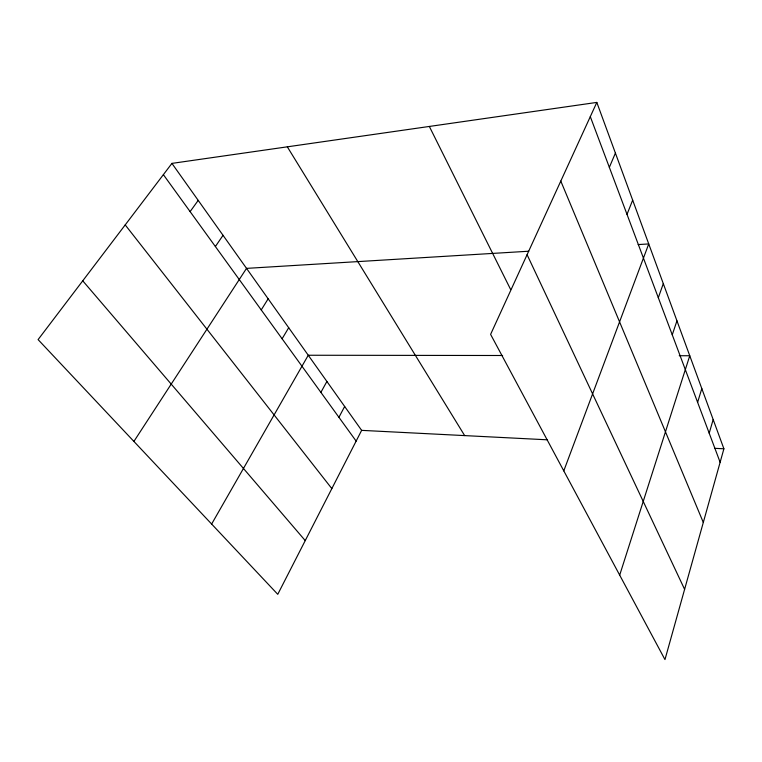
<?xml version="1.0" encoding="UTF-8"?>
<svg xmlns="http://www.w3.org/2000/svg" width="762" height="762" viewBox="0 0 762 762"><rect width="100%" height="100%" fill="white"/><g stroke="black" fill="none" stroke-linecap="round" stroke-linejoin="round"><path stroke-width="1.14" d="M596.817 102.413L723.9 448.789L664.969 659.587L490.604 334.375L596.817 102.413L171.926 163.392L38.1 339.604L277.759 594.322L361.636 430.359L171.926 163.392M709.203 433.187L713.175 419.557M697.621 402.355L701.812 388.591M619.687 575.129L689.762 355.74L679.237 355.73M672.255 334.813L676.951 320.821M658.32 297.713L663.302 283.626M563.785 470.868L648.738 243.935L638.165 244.573M627.012 214.36L632.67 200.139M609.352 167.335L615.41 153.095M338.928 417.3L344.662 406.479M320.888 392.373L326.898 381.467M211.636 524.046L308.258 355.244L502.615 355.502M282.111 338.776L288.703 327.727M261.242 309.915L268.157 298.809M133.902 441.427L246.526 268.376L528.761 251.222M215.379 246.526L223.037 235.315M190.119 211.617L198.206 200.377M361.636 430.359L547.526 439.817M714.508 448.313L723.9 448.789M82.744 280.816L305.238 540.601M125.206 224.904L331.841 488.604M163.373 174.65L356.14 441.103M287.322 146.828L464.658 435.597M429.339 126.444L510.635 289.493M527.085 254.708L684.609 589.35M560.794 181.08L703.307 522.465M590.302 116.634L720.128 462.277"/></g></svg>
